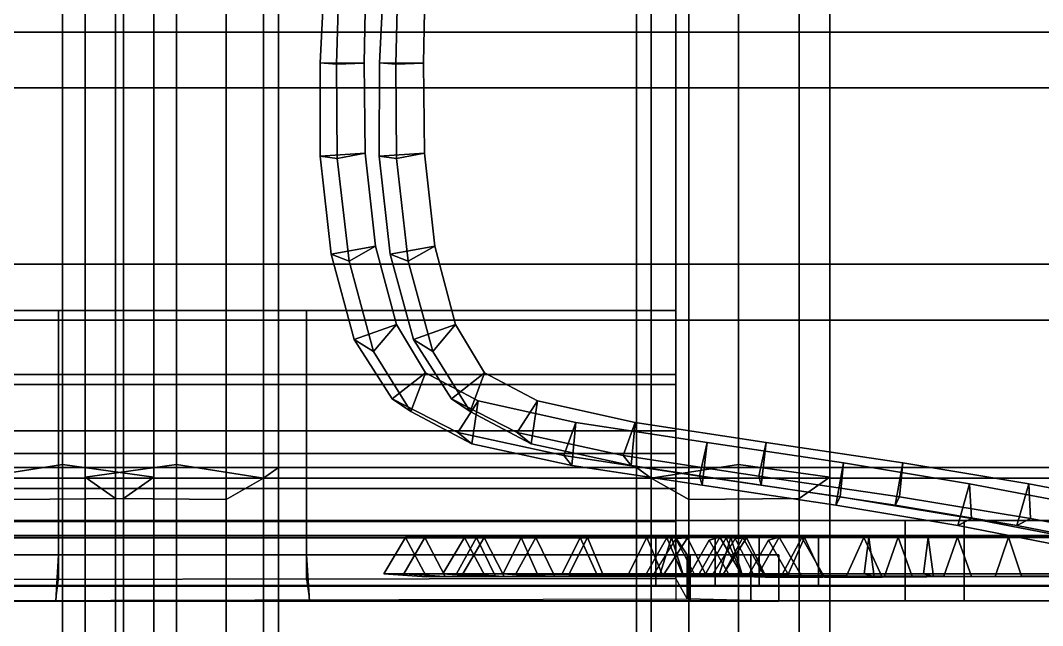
# Model space of a CAD drawing. Extents: x -252 to 252, y 0 to 101.
# Drawn here: x 195.46 to 201.82, y 37.63 to 41.39 of the extents above; entities that cross this region are included whole.
import ezdxf

# ---------------------------------------------------------------- set-up
doc = ezdxf.new("R2010")
doc.units = 0

msp = doc.modelspace()

# ---------------------------------------------------------------- linework, layer by layer
for points in [[(199.536911, 39.588352, -13.103363), (199.536911, 49.715637, -13.103363), (193.406342, 49.715637, -13.103363), (193.406342, 39.588352, -13.103363)], [(199.536911, 49.715637, -12.793121), (199.536911, 39.588352, -12.793121), (193.406342, 39.588352, -12.793121), (193.406342, 49.715637, -12.793121)], [(199.536911, 39.588352, -13.103363), (199.536911, 39.588352, -12.793121), (199.536911, 49.715637, -12.793121), (199.536911, 49.715637, -13.103363)], [(181.771423, 41.816006, -155.316925), (181.771423, 38.61351, -156.174377), (199.291702, 38.612377, -156.168182), (199.291702, 41.814667, -155.311249)], [(195.725952, 38.6315, 120.938271), (195.725952, 41.844803, 121.795723), (195.184677, 41.735958, 122.203041), (195.184677, 38.54586, 121.350044)], [(196.294098, 38.553268, 121.314613), (196.294098, 41.745506, 122.167656), (195.725952, 41.844803, 121.795723), (195.725952, 38.6315, 120.938271)], [(195.865952, 38.553268, -55.822052), (195.865952, 41.745506, -56.675095), (196.434097, 41.844803, -56.303162), (196.434097, 38.6315, -55.445709)], [(196.434097, 38.6315, -55.445709), (196.434097, 41.844803, -56.303162), (196.975372, 41.735958, -56.71048), (196.975372, 38.54586, -55.857483)], [(197.068115, 41.814667, -56.434326), (197.068115, 38.612377, -55.577393), (196.975372, 38.54586, -55.857483), (196.975372, 41.735958, -56.71048)], [(214.588394, 41.816006, -56.42865), (214.588394, 38.61351, -55.571198), (197.068115, 38.612377, -55.577393), (197.068115, 41.814667, -56.434326)], [(199.291702, 41.814667, -155.311249), (199.291702, 38.612377, -156.168182), (199.384445, 38.54586, -155.888092), (199.384445, 41.735958, -155.035095)], [(199.92572, 38.6315, -156.299866), (199.92572, 41.844803, -155.442413), (199.384445, 41.735958, -155.035095), (199.384445, 38.54586, -155.888092)], [(200.493866, 38.553268, -155.923523), (200.493866, 41.745506, -155.07048), (199.92572, 41.844803, -155.442413), (199.92572, 38.6315, -156.299866)], [(199.384445, 38.54586, -155.888092), (181.678436, 38.547199, -155.893875), (181.678436, 41.737545, -155.040833), (199.384445, 41.735958, -155.035095)], [(196.055923, 38.419178, -56.467453), (196.055923, 41.575306, -57.311676), (195.865952, 41.745506, -56.675095), (195.865952, 38.553268, -55.822052)], [(196.104126, 38.419178, 121.960014), (196.104126, 41.575306, 122.804237), (196.294098, 41.745506, 122.167656), (196.294098, 38.553268, 121.314613)], [(196.975372, 38.54586, -55.857483), (196.975372, 41.735958, -56.71048), (196.741714, 41.569405, -57.333908), (196.741714, 38.414532, -56.490158)], [(196.975372, 38.54586, -55.857483), (214.681381, 38.547199, -55.8517), (214.681381, 41.737545, -56.704742), (196.975372, 41.735958, -56.71048)], [(199.384445, 38.54586, -155.888092), (199.384445, 41.735958, -155.035095), (199.618103, 41.569405, -154.411667), (199.618103, 38.414532, -155.255417)], [(200.303894, 38.419178, -155.278122), (200.303894, 41.575306, -154.433899), (200.493866, 41.745506, -155.07048), (200.493866, 38.553268, -155.923523)], [(195.418335, 38.414532, 121.982719), (195.418335, 41.569405, 122.826469), (196.104126, 41.575306, 122.804237), (196.104126, 38.419178, 121.960014)], [(196.741714, 38.414532, -56.490158), (196.741714, 41.569405, -57.333908), (196.055923, 41.575306, -57.311676), (196.055923, 38.419178, -56.467453)], [(197.350449, 41.576355, 78.168938), (197.438156, 41.461143, 78.405876), (197.428513, 41.117249, 78.366814), (197.327484, 41.125591, 78.105827)], [(197.608658, 41.559429, 78.201469), (197.350449, 41.576355, 78.168938), (197.327484, 41.125591, 78.105827), (197.601059, 41.123478, 78.142693)], [(197.438156, 41.461143, 78.405876), (197.608658, 41.559429, 78.201469), (197.601059, 41.123478, 78.142693), (197.428513, 41.117249, 78.366814)], [(197.718369, 41.576355, -203.635941), (197.806076, 41.461143, -203.399002), (197.796432, 41.117249, -203.438065), (197.695404, 41.125591, -203.699051)], [(197.976593, 41.559429, -203.603409), (197.718369, 41.576355, -203.635941), (197.695404, 41.125591, -203.699051), (197.968979, 41.123478, -203.662186)], [(197.806076, 41.461143, -203.399002), (197.976593, 41.559429, -203.603409), (197.968979, 41.123478, -203.662186), (197.796432, 41.117249, -203.438065)], [(199.618103, 38.414532, -155.255417), (199.618103, 41.569405, -154.411667), (200.303894, 41.575306, -154.433899), (200.303894, 38.419178, -155.278122)], [(173.486786, 41.317383, 217.815475), (173.486786, 41.317383, 200.198975), (240.904663, 41.317383, 200.198944), (240.904663, 41.317383, 217.815399)], [(173.486786, 41.317383, 217.815475), (240.904663, 41.317383, 217.815399), (240.904663, 39.528076, 217.815399), (173.486786, 39.528076, 217.815475)], [(173.486786, 41.317383, 200.198975), (173.486786, 40.969849, 199.696564), (240.904663, 40.969849, 199.696655), (240.904663, 41.317383, 200.198944)], [(197.327484, 41.125591, 78.105827), (197.428513, 41.117249, 78.366814), (197.43309, 40.532238, 78.376945), (197.326492, 40.545555, 78.122734)], [(197.601059, 41.123478, 78.142693), (197.327484, 41.125591, 78.105827), (197.326492, 40.545555, 78.122734), (197.606995, 40.564407, 78.160942)], [(197.428513, 41.117249, 78.366814), (197.601059, 41.123478, 78.142693), (197.606995, 40.564407, 78.160942), (197.43309, 40.532238, 78.376945)], [(197.695404, 41.125591, -203.699051), (197.796432, 41.117249, -203.438065), (197.80101, 40.532238, -203.427933), (197.694412, 40.545555, -203.682144)], [(197.968979, 41.123478, -203.662186), (197.695404, 41.125591, -203.699051), (197.694412, 40.545555, -203.682144), (197.974915, 40.564407, -203.643936)], [(197.796432, 41.117249, -203.438065), (197.968979, 41.123478, -203.662186), (197.974915, 40.564407, -203.643936), (197.80101, 40.532238, -203.427933)], [(240.904663, 39.87561, 199.696655), (240.904663, 40.969849, 199.696655), (173.486786, 40.969849, 199.696564), (173.486786, 39.87561, 199.696564)], [(197.606995, 40.564407, 78.160942), (197.326492, 40.545555, 78.122734), (197.394257, 39.938255, 78.045403), (197.671799, 39.98661, 78.088615)], [(197.326492, 40.545555, 78.122734), (197.43309, 40.532238, 78.376945), (197.506165, 39.893131, 78.292168), (197.394257, 39.938255, 78.045403)], [(197.43309, 40.532238, 78.376945), (197.606995, 40.564407, 78.160942), (197.671799, 39.98661, 78.088615), (197.506165, 39.893131, 78.292168)], [(197.974915, 40.564407, -203.643936), (197.694412, 40.545555, -203.682144), (197.762177, 39.938255, -203.759476), (198.039719, 39.98661, -203.716263)], [(197.694412, 40.545555, -203.682144), (197.80101, 40.532238, -203.427933), (197.874084, 39.893131, -203.512711), (197.762177, 39.938255, -203.759476)], [(197.80101, 40.532238, -203.427933), (197.974915, 40.564407, -203.643936), (198.039719, 39.98661, -203.716263), (197.874084, 39.893131, -203.512711)], [(197.671799, 39.98661, 78.088615), (197.394257, 39.938255, 78.045403), (197.537994, 39.407192, 77.862053), (197.80043, 39.501709, 77.922661)], [(197.506165, 39.893131, 78.292168), (197.671799, 39.98661, 78.088615), (197.80043, 39.501709, 77.922661), (197.658905, 39.332859, 78.094353)], [(198.039719, 39.98661, -203.716263), (197.762177, 39.938255, -203.759476), (197.905914, 39.407192, -203.942825), (198.16835, 39.501709, -203.882217)], [(197.874084, 39.893131, -203.512711), (198.039719, 39.98661, -203.716263), (198.16835, 39.501709, -203.882217), (198.026825, 39.332859, -203.710526)], [(197.394257, 39.938255, 78.045403), (197.506165, 39.893131, 78.292168), (197.658905, 39.332859, 78.094353), (197.537994, 39.407192, 77.862053)], [(197.762177, 39.938255, -203.759476), (197.874084, 39.893131, -203.512711), (198.026825, 39.332859, -203.710526), (197.905914, 39.407192, -203.942825)], [(173.486786, 39.87561, 199.696564), (173.486786, 39.528076, 200.198975), (240.904663, 39.528076, 200.198944), (240.904663, 39.87561, 199.696655)], [(199.536911, 39.190147, -13.154938), (199.536911, 39.588352, -13.103363), (193.406342, 39.588352, -13.103363), (193.406342, 39.190147, -13.154938)], [(199.536911, 39.588352, -12.793121), (199.536911, 39.127048, -12.866852), (193.406342, 39.127048, -12.866852), (193.406342, 39.588352, -12.793121)], [(195.701004, 38.069798, -11.217804), (195.701004, 39.127048, -12.866852), (195.701004, 39.588356, -12.793121)], [(197.242264, 38.069798, -11.217804), (195.701004, 38.069798, -11.217804), (195.701004, 39.588356, -12.793121), (197.242264, 39.588356, -12.793121)], [(197.242264, 38.069798, -11.217804), (197.242264, 39.588356, -12.793121), (197.242264, 39.127048, -12.866852)], [(199.536911, 39.588352, -13.103363), (199.536911, 39.190147, -13.154938), (199.536911, 39.127048, -12.866852), (199.536911, 39.588352, -12.793121)], [(240.904663, 39.528076, 217.815399), (240.904663, 39.528076, 200.198944), (173.486786, 39.528076, 200.198975), (173.486786, 39.528076, 217.815475)], [(197.80043, 39.501709, 77.922661), (197.537994, 39.407192, 77.862053), (197.774155, 39.040028, 77.605278), (197.981033, 39.200043, 77.71093)], [(197.658905, 39.332859, 78.094353), (197.80043, 39.501709, 77.922661), (197.981033, 39.200043, 77.71093), (197.890976, 38.961079, 77.83477)], [(198.16835, 39.501709, -203.882217), (197.905914, 39.407192, -203.942825), (198.14209, 39.040028, -204.1996), (198.348953, 39.200043, -204.093948)], [(198.026825, 39.332859, -203.710526), (198.16835, 39.501709, -203.882217), (198.348953, 39.200043, -204.093948), (198.258896, 38.961079, -203.970108)], [(197.537994, 39.407192, 77.862053), (197.658905, 39.332859, 78.094353), (197.890976, 38.961079, 77.83477), (197.774155, 39.040028, 77.605278)], [(197.905914, 39.407192, -203.942825), (198.026825, 39.332859, -203.710526), (198.258896, 38.961079, -203.970108), (198.14209, 39.040028, -204.1996)], [(197.981033, 39.200043, 77.71093), (197.774155, 39.040028, 77.605278), (198.183319, 38.830177, 77.327812), (198.30896, 39.025928, 77.479668)], [(197.890976, 38.961079, 77.83477), (197.981033, 39.200043, 77.71093), (198.30896, 39.025928, 77.479668), (198.269363, 38.759224, 77.577019)], [(198.348953, 39.200043, -204.093948), (198.14209, 39.040028, -204.1996), (198.551239, 38.830177, -204.477066), (198.67688, 39.025928, -204.325211)], [(198.258896, 38.961079, -203.970108), (198.348953, 39.200043, -204.093948), (198.67688, 39.025928, -204.325211), (198.637283, 38.759224, -204.227859)], [(199.536911, 38.839237, -13.317169), (199.536911, 39.190147, -13.154938), (193.406342, 39.190147, -13.154938), (193.406342, 38.839237, -13.317169)], [(199.536911, 38.839237, -13.317169), (199.536911, 38.699574, -13.046051), (199.536911, 39.127048, -12.866852), (199.536911, 39.190147, -13.154938)], [(199.536911, 39.127048, -12.866852), (199.536911, 38.699574, -13.046051), (193.406342, 38.699574, -13.046051), (193.406342, 39.127048, -12.866852)], [(195.701004, 38.069798, -11.217804), (195.701004, 38.699574, -13.046051), (195.701004, 39.127048, -12.866852)], [(197.242264, 38.069798, -11.217804), (197.242264, 39.127048, -12.866852), (197.242264, 38.699574, -13.046051)], [(197.774155, 39.040028, 77.605278), (197.890976, 38.961079, 77.83477), (198.269363, 38.759224, 77.577019), (198.183319, 38.830177, 77.327812)], [(198.14209, 39.040028, -204.1996), (198.258896, 38.961079, -203.970108), (198.637283, 38.759224, -204.227859), (198.551239, 38.830177, -204.477066)], [(198.30896, 39.025928, 77.479668), (198.183319, 38.830177, 77.327812), (198.841278, 38.687141, 77.094109), (198.916275, 38.89159, 77.26635)], [(198.269363, 38.759224, 77.577019), (198.30896, 39.025928, 77.479668), (198.916275, 38.89159, 77.26635), (198.8918, 38.624393, 77.359367)], [(198.67688, 39.025928, -204.325211), (198.551239, 38.830177, -204.477066), (199.209198, 38.687141, -204.71077), (199.284195, 38.89159, -204.538528)], [(198.637283, 38.759224, -204.227859), (198.67688, 39.025928, -204.325211), (199.284195, 38.89159, -204.538528), (199.25972, 38.624393, -204.445511)], [(198.916275, 38.89159, 77.26635), (198.841278, 38.687141, 77.094109), (199.685059, 38.559124, 76.93914), (199.731461, 38.766823, 77.116875)], [(198.8918, 38.624393, 77.359367), (198.916275, 38.89159, 77.26635), (199.731461, 38.766823, 77.116875), (199.700363, 38.501907, 77.211662)], [(199.284195, 38.89159, -204.538528), (199.209198, 38.687141, -204.71077), (200.052979, 38.559124, -204.865738), (200.09938, 38.766823, -204.688004)], [(199.25972, 38.624393, -204.445511), (199.284195, 38.89159, -204.538528), (200.09938, 38.766823, -204.688004), (200.068283, 38.501907, -204.593216)], [(199.536911, 38.481049, -13.543427), (199.536911, 38.839237, -13.317169), (193.406342, 38.839237, -13.317169), (193.406342, 38.481049, -13.543427)], [(198.183319, 38.830177, 77.327812), (198.269363, 38.759224, 77.577019), (198.8918, 38.624393, 77.359367), (198.841278, 38.687141, 77.094109)], [(198.551239, 38.830177, -204.477066), (198.637283, 38.759224, -204.227859), (199.25972, 38.624393, -204.445511), (199.209198, 38.687141, -204.71077)], [(199.536911, 38.481049, -13.543427), (199.536911, 38.27792, -13.371613), (199.536911, 38.699574, -13.046051), (199.536911, 38.839237, -13.317169)], [(199.731461, 38.766823, 77.116875), (199.685059, 38.559124, 76.93914), (200.559372, 38.430084, 76.898369), (200.579987, 38.641129, 77.075615)], [(199.700363, 38.501907, 77.211662), (199.731461, 38.766823, 77.116875), (200.579987, 38.641129, 77.075615), (200.531311, 38.37854, 77.171196)], [(200.09938, 38.766823, -204.688004), (200.052979, 38.559124, -204.865738), (200.927292, 38.430084, -204.906509), (200.947906, 38.641129, -204.729263)], [(200.068283, 38.501907, -204.593216), (200.09938, 38.766823, -204.688004), (200.947906, 38.641129, -204.729263), (200.899231, 38.37854, -204.633682)], [(199.536911, 38.699574, -13.046051), (199.536911, 38.27792, -13.371613), (193.406342, 38.27792, -13.371613), (193.406342, 38.699574, -13.046051)], [(195.701004, 38.069798, -11.217804), (195.701004, 38.27792, -13.371674), (195.701004, 38.699574, -13.046051)], [(197.242264, 38.069798, -11.217804), (197.242264, 38.699574, -13.046051), (197.242264, 38.27792, -13.371674)], [(198.841278, 38.687141, 77.094109), (198.8918, 38.624393, 77.359367), (199.700363, 38.501907, 77.211662), (199.685059, 38.559124, 76.93914)], [(199.209198, 38.687141, -204.71077), (199.25972, 38.624393, -204.445511), (200.068283, 38.501907, -204.593216), (200.052979, 38.559124, -204.865738)], [(195.725952, 35.000023, 120.186333), (195.725952, 38.6315, 120.938271), (195.184677, 38.54586, 121.350044), (195.184677, 34.953133, 120.604897)], [(196.294098, 34.957241, 120.568504), (196.294098, 38.553268, 121.314613), (195.725952, 38.6315, 120.938271), (195.725952, 35.000023, 120.186333)], [(195.865952, 34.957241, -55.075943), (195.865952, 38.553268, -55.822052), (196.434097, 38.6315, -55.445709), (196.434097, 35.000023, -54.693771)], [(196.434097, 35.000023, -54.693771), (196.434097, 38.6315, -55.445709), (196.975372, 38.54586, -55.857483), (196.975372, 34.953133, -55.112335)], [(199.92572, 35.000023, -157.051804), (199.92572, 38.6315, -156.299866), (199.384445, 38.54586, -155.888092), (199.384445, 34.953133, -156.63324)], [(200.493866, 34.957241, -156.669632), (200.493866, 38.553268, -155.923523), (199.92572, 38.6315, -156.299866), (199.92572, 35.000023, -157.051804)], [(200.531311, 38.37854, 77.171196), (200.579987, 38.641129, 77.075615), (201.362915, 38.51123, 77.171135), (201.289093, 38.251812, 77.263115)], [(200.579987, 38.641129, 77.075615), (200.559372, 38.430084, 76.898369), (201.374191, 38.294968, 77.001457), (201.362915, 38.51123, 77.171135)], [(200.899231, 38.37854, -204.633682), (200.947906, 38.641129, -204.729263), (201.730835, 38.51123, -204.633743), (201.657013, 38.251812, -204.541763)], [(200.947906, 38.641129, -204.729263), (200.927292, 38.430084, -204.906509), (201.742111, 38.294968, -204.803421), (201.730835, 38.51123, -204.633743)], [(199.291702, 38.612377, -156.168182), (181.771423, 38.61351, -156.174377), (181.771423, 34.998692, -156.922409), (199.291702, 34.998444, -156.916168)], [(197.068115, 38.612377, -55.577393), (197.068115, 34.998444, -54.829407), (196.975372, 34.953133, -55.112335), (196.975372, 38.54586, -55.857483)], [(197.068115, 38.612377, -55.577393), (214.588394, 38.61351, -55.571198), (214.588394, 34.998692, -54.823166), (197.068115, 34.998444, -54.829407)], [(199.291702, 38.612377, -156.168182), (199.291702, 34.998444, -156.916168), (199.384445, 34.953133, -156.63324), (199.384445, 38.54586, -155.888092)], [(199.685059, 38.559124, 76.93914), (199.700363, 38.501907, 77.211662), (200.531311, 38.37854, 77.171196), (200.559372, 38.430084, 76.898369)], [(200.052979, 38.559124, -204.865738), (200.068283, 38.501907, -204.593216), (200.899231, 38.37854, -204.633682), (200.927292, 38.430084, -204.906509)], [(181.678436, 34.953819, -156.638962), (181.678436, 38.547199, -155.893875), (199.384445, 38.54586, -155.888092), (199.384445, 34.953133, -156.63324)], [(196.055923, 34.883923, -55.73111), (196.055923, 38.419178, -56.467453), (195.865952, 38.553268, -55.822052), (195.865952, 34.957241, -55.075943)], [(196.104126, 34.883923, 121.223671), (196.104126, 38.419178, 121.960014), (196.294098, 38.553268, 121.314613), (196.294098, 34.957241, 120.568504)], [(196.975372, 34.953133, -55.112335), (196.975372, 38.54586, -55.857483), (196.741714, 38.414532, -56.490158), (196.741714, 34.881378, -55.753799)], [(214.681381, 34.953819, -55.106613), (214.681381, 38.547199, -55.8517), (196.975372, 38.54586, -55.857483), (196.975372, 34.953133, -55.112335)], [(199.384445, 34.953133, -156.63324), (199.384445, 38.54586, -155.888092), (199.618103, 38.414532, -155.255417), (199.618103, 34.881378, -155.991776)], [(200.303894, 34.883923, -156.014465), (200.303894, 38.419178, -155.278122), (200.493866, 38.553268, -155.923523), (200.493866, 34.957241, -156.669632)], [(201.289093, 38.251812, 77.263115), (201.362915, 38.51123, 77.171135), (202.040573, 38.381943, 77.420219), (201.9375, 38.126137, 77.500053)], [(201.362915, 38.51123, 77.171135), (201.374191, 38.294968, 77.001457), (202.094177, 38.157505, 77.273918), (202.040573, 38.381943, 77.420219)], [(201.657013, 38.251812, -204.541763), (201.730835, 38.51123, -204.633743), (202.408493, 38.381943, -204.384659), (202.30542, 38.126137, -204.304825)], [(201.730835, 38.51123, -204.633743), (201.742111, 38.294968, -204.803421), (202.462097, 38.157505, -204.53096), (202.408493, 38.381943, -204.384659)], [(199.536911, 38.175068, -14.044037), (199.536911, 38.481049, -13.543427), (193.406342, 38.481049, -13.543427), (193.406342, 38.175068, -14.044037)], [(199.536911, 38.175068, -14.044037), (199.536911, 37.922325, -13.914276), (199.536911, 38.27792, -13.371613), (199.536911, 38.481049, -13.543427)], [(200.559372, 38.430084, 76.898369), (200.531311, 38.37854, 77.171196), (201.289093, 38.251812, 77.263115), (201.374191, 38.294968, 77.001457)], [(200.927292, 38.430084, -204.906509), (200.899231, 38.37854, -204.633682), (201.657013, 38.251812, -204.541763), (201.742111, 38.294968, -204.803421)], [(195.418335, 34.881378, 121.246361), (195.418335, 38.414532, 121.982719), (196.104126, 38.419178, 121.960014), (196.104126, 34.883923, 121.223671)], [(196.741714, 34.881378, -55.753799), (196.741714, 38.414532, -56.490158), (196.055923, 38.419178, -56.467453), (196.055923, 34.883923, -55.73111)], [(199.618103, 34.881378, -155.991776), (199.618103, 38.414532, -155.255417), (200.303894, 38.419178, -155.278122), (200.303894, 34.883923, -156.014465)], [(200.961395, 38.283257, 92.498344), (178.781219, 38.283257, 92.498344), (178.781219, 38.283257, 86.0158), (200.961395, 38.283257, 86.0158)], [(200.961395, 38.190533, 92.653862), (178.781219, 38.190533, 92.653862), (178.781219, 38.283257, 92.498344), (200.961395, 38.283257, 92.498344)], [(178.781219, 38.187382, 85.878349), (200.961395, 38.187382, 85.878349), (200.961395, 38.283257, 86.0158), (178.781219, 38.283257, 86.0158)], [(201.329315, 38.283257, -189.306534), (179.149139, 38.283257, -189.306534), (179.149139, 38.283257, -195.789078), (201.329315, 38.283257, -195.789078)], [(201.329315, 38.190533, -189.151016), (179.149139, 38.190533, -189.151016), (179.149139, 38.283257, -189.306534), (201.329315, 38.283257, -189.306534)], [(179.149139, 38.187382, -195.926529), (201.329315, 38.187382, -195.926529), (201.329315, 38.283257, -195.789078), (179.149139, 38.283257, -195.789078)], [(185.381531, 38.283257, -27.614105), (207.561722, 38.283257, -27.614105), (207.561722, 38.283257, -21.131561), (185.381531, 38.283257, -21.131561)], [(185.381531, 38.190533, -27.769623), (207.561722, 38.190533, -27.769623), (207.561722, 38.283257, -27.614105), (185.381531, 38.283257, -27.614105)], [(207.561722, 38.187382, -20.99411), (185.381531, 38.187382, -20.99411), (185.381531, 38.283257, -21.131561), (207.561722, 38.283257, -21.131561)], [(199.536911, 38.27792, -13.371613), (199.536911, 37.922325, -13.914276), (193.406342, 37.915459, -13.914276), (193.406342, 38.27792, -13.371613)], [(195.701004, 38.069798, -11.217804), (195.701004, 37.915459, -13.914276), (195.701004, 38.27792, -13.371674)], [(197.242264, 38.069798, -11.217804), (197.242264, 38.27792, -13.371674), (197.242264, 37.915459, -13.914276)], [(200.961395, 38.283257, 92.498344), (200.961395, 38.283257, 86.0158), (200.961395, 37.783615, 86.0158), (200.961395, 37.783615, 92.498344)], [(200.961395, 37.876339, 92.653862), (200.961395, 38.190533, 92.653862), (200.961395, 38.283257, 92.498344), (200.961395, 37.783615, 92.498344)], [(200.961395, 38.187382, 85.878349), (200.961395, 37.87949, 85.878349), (200.961395, 37.783615, 86.0158), (200.961395, 38.283257, 86.0158)], [(201.374191, 38.294968, 77.001457), (201.289093, 38.251812, 77.263115), (201.9375, 38.126137, 77.500053), (202.094177, 38.157505, 77.273918)], [(201.329315, 38.283257, -189.306534), (201.329315, 38.283257, -195.789078), (201.329315, 37.783615, -195.789078), (201.329315, 37.783615, -189.306534)], [(201.329315, 37.876339, -189.151016), (201.329315, 38.190533, -189.151016), (201.329315, 38.283257, -189.306534), (201.329315, 37.783615, -189.306534)], [(201.329315, 38.187382, -195.926529), (201.329315, 37.87949, -195.926529), (201.329315, 37.783615, -195.789078), (201.329315, 38.283257, -195.789078)], [(201.742111, 38.294968, -204.803421), (201.657013, 38.251812, -204.541763), (202.30542, 38.126137, -204.304825), (202.462097, 38.157505, -204.53096)], [(200.961395, 37.876339, 92.653862), (178.781219, 37.876339, 92.653862), (178.781219, 38.190533, 92.653862), (200.961395, 38.190533, 92.653862)], [(200.961395, 38.187382, 85.878349), (178.781219, 38.187382, 85.878349), (178.781219, 37.87949, 85.878349), (200.961395, 37.87949, 85.878349)], [(201.329315, 37.876339, -189.151016), (179.149139, 37.876339, -189.151016), (179.149139, 38.190533, -189.151016), (201.329315, 38.190533, -189.151016)], [(201.329315, 38.187382, -195.926529), (179.149139, 38.187382, -195.926529), (179.149139, 37.87949, -195.926529), (201.329315, 37.87949, -195.926529)], [(185.381531, 37.876339, -27.769623), (207.561722, 37.876339, -27.769623), (207.561722, 38.190533, -27.769623), (185.381531, 38.190533, -27.769623)], [(185.381531, 38.187382, -20.99411), (207.561722, 38.187382, -20.99411), (207.561722, 37.87949, -20.99411), (185.381531, 37.87949, -20.99411)], [(199.60704, 38.069798, -14.610199), (199.536911, 38.175068, -14.044037), (193.406342, 38.175068, -14.044037), (193.336227, 38.069798, -14.610199)], [(197.977768, 38.176895, 80.332939), (197.856812, 38.176712, 81.9179), (197.722015, 37.952824, 81.919975), (197.84639, 37.95174, 80.292778)], [(197.856812, 38.176712, 81.9179), (198.299438, 38.176872, 83.159966), (198.174088, 37.951729, 83.214897), (197.722015, 37.952824, 81.919975)], [(198.575195, 38.176853, 78.773979), (197.977768, 38.176895, 80.332939), (197.84639, 37.95174, 80.292778), (198.463776, 37.951866, 78.695183)], [(198.102844, 37.935043, 80.367119), (197.987366, 37.933338, 81.908134), (197.856812, 38.176712, 81.9179), (197.977768, 38.176895, 80.332939)], [(197.987366, 37.933338, 81.908134), (198.416611, 37.934662, 83.104057), (198.299438, 38.176872, 83.159966), (197.856812, 38.176712, 81.9179)], [(198.684021, 37.934479, 78.845268), (198.102844, 37.935043, 80.367119), (197.977768, 38.176895, 80.332939), (198.575195, 38.176853, 78.773979)], [(198.345688, 38.176895, -201.471939), (198.224731, 38.176712, -199.886978), (198.089935, 37.952824, -199.884903), (198.21431, 37.95174, -201.5121)], [(198.224731, 38.176712, -199.886978), (198.667358, 38.176872, -198.644913), (198.542007, 37.951729, -198.589981), (198.089935, 37.952824, -199.884903)], [(198.299438, 38.176872, 83.159966), (198.988602, 38.176872, 84.05352), (198.873123, 37.948811, 84.139458), (198.174088, 37.951729, 83.214897)], [(198.943115, 38.176853, -203.030899), (198.345688, 38.176895, -201.471939), (198.21431, 37.95174, -201.5121), (198.831696, 37.951866, -203.109695)], [(198.470764, 37.935043, -201.437759), (198.355286, 37.933338, -199.896744), (198.224731, 38.176712, -199.886978), (198.345688, 38.176895, -201.471939)], [(198.355286, 37.933338, -199.896744), (198.784531, 37.934662, -198.700821), (198.667358, 38.176872, -198.644913), (198.224731, 38.176712, -199.886978)], [(198.416611, 37.934662, 83.104057), (199.088654, 37.938877, 83.979057), (198.988602, 38.176872, 84.05352), (198.299438, 38.176872, 83.159966)], [(199.051941, 37.934479, -202.95961), (198.470764, 37.935043, -201.437759), (198.345688, 38.176895, -201.471939), (198.943115, 38.176853, -203.030899)], [(199.510849, 38.176716, 77.640556), (198.575195, 38.176853, 78.773979), (198.463776, 37.951866, 78.695183), (199.43985, 37.952763, 77.525993)], [(198.667358, 38.176872, -198.644913), (199.356522, 38.176872, -197.751358), (199.241043, 37.948811, -197.665421), (198.542007, 37.951729, -198.589981)], [(199.586288, 37.933323, 77.747551), (198.684021, 37.934479, 78.845268), (198.575195, 38.176853, 78.773979), (199.510849, 38.176716, 77.640556)], [(198.784531, 37.934662, -198.700821), (199.456573, 37.938877, -197.825821), (199.356522, 38.176872, -197.751358), (198.667358, 38.176872, -198.644913)], [(199.878769, 38.176716, -204.164322), (198.943115, 38.176853, -203.030899), (198.831696, 37.951866, -203.109695), (199.80777, 37.952763, -204.278885)], [(198.988602, 38.176872, 84.05352), (199.482101, 38.176033, 84.729179), (199.349625, 37.944641, 84.798271), (198.873123, 37.948811, 84.139458)], [(199.954208, 37.933323, -204.057327), (199.051941, 37.934479, -202.95961), (198.943115, 38.176853, -203.030899), (199.878769, 38.176716, -204.164322)], [(199.088654, 37.938877, 83.979057), (199.583679, 37.942646, 84.669121), (199.482101, 38.176033, 84.729179), (198.988602, 38.176872, 84.05352)], [(199.356522, 38.176872, -197.751358), (199.850021, 38.176033, -197.075699), (199.717545, 37.944641, -197.006607), (199.241043, 37.948811, -197.665421)], [(199.482101, 38.176033, 84.729179), (199.609146, 38.17617, 85.282768), (199.461044, 37.944992, 85.298637), (199.349625, 37.944641, 84.798271)], [(199.456573, 37.938877, -197.825821), (199.951599, 37.942646, -197.135757), (199.850021, 38.176033, -197.075699), (199.356522, 38.176872, -197.751358)], [(199.609146, 38.17617, 85.282768), (199.537338, 38.171051, 85.788994), (199.400085, 37.951504, 85.771294), (199.461044, 37.944992, 85.298637)], [(200.05571, 38.187382, 85.63604), (199.413513, 38.187382, 85.63604), (199.413513, 37.87949, 85.63604), (200.05571, 37.87949, 85.63604)], [(200.05571, 38.187382, 85.878349), (199.413513, 38.187382, 85.878349), (199.413513, 38.187382, 85.63604), (200.05571, 38.187382, 85.63604)], [(199.413513, 38.187382, 85.63604), (199.413513, 38.187382, 85.878349), (199.413513, 37.87949, 85.878349), (199.413513, 37.87949, 85.63604)], [(200.737259, 38.176853, 77.027031), (199.510849, 38.176716, 77.640556), (199.43985, 37.952763, 77.525993), (200.708496, 37.952206, 76.893425)], [(199.583679, 37.942646, 84.669121), (199.726364, 37.941921, 85.265434), (199.609146, 38.17617, 85.282768), (199.482101, 38.176033, 84.729179)], [(200.769455, 37.934612, 77.15313), (199.586288, 37.933323, 77.747551), (199.510849, 38.176716, 77.640556), (200.737259, 38.176853, 77.027031)], [(199.60704, 38.069798, -14.610199), (199.60704, 37.796062, -14.610199), (199.536911, 37.922325, -13.914276), (199.536911, 38.175068, -14.044037)], [(199.726364, 37.941921, 85.265434), (199.656967, 37.941513, 85.804008), (199.537338, 38.171051, 85.788994), (199.609146, 38.17617, 85.282768)], [(199.6745, 37.937889, 84.718803), (199.81134, 38.178848, 84.732719), (199.744843, 38.160301, 85.763481), (199.620285, 37.943161, 85.761162)], [(199.826172, 37.940636, 83.872002), (199.952789, 38.178329, 83.907036), (199.81134, 38.178848, 84.732719), (199.6745, 37.937889, 84.718803)], [(199.850021, 38.176033, -197.075699), (199.977066, 38.17617, -196.52211), (199.828964, 37.944992, -196.506241), (199.717545, 37.944641, -197.006607)], [(199.81134, 38.178848, 84.732719), (199.952789, 37.935085, 84.74688), (199.87146, 37.941975, 85.7658), (199.744843, 38.160301, 85.763481)], [(199.977066, 38.17617, -196.52211), (199.905258, 38.171051, -196.015884), (199.768005, 37.951504, -196.033585), (199.828964, 37.944992, -196.506241)], [(200.42363, 38.187382, -196.168839), (199.781433, 38.187382, -196.168839), (199.781433, 37.87949, -196.168839), (200.42363, 37.87949, -196.168839)], [(200.42363, 38.187382, -195.926529), (199.781433, 38.187382, -195.926529), (199.781433, 38.187382, -196.168839), (200.42363, 38.187382, -196.168839)], [(199.781433, 38.187382, -196.168839), (199.781433, 38.187382, -195.926529), (199.781433, 37.87949, -195.926529), (199.781433, 37.87949, -196.168839)], [(201.105179, 38.176853, -204.777847), (199.878769, 38.176716, -204.164322), (199.80777, 37.952763, -204.278885), (201.076416, 37.952206, -204.911453)], [(199.952789, 38.178329, 83.907036), (200.092163, 37.931152, 83.951347), (199.952789, 37.935085, 84.74688), (199.81134, 38.178848, 84.732719)], [(200.230103, 37.939888, 83.210503), (200.336548, 38.178471, 83.289238), (199.952789, 38.178329, 83.907036), (199.826172, 37.940636, 83.872002)], [(199.951599, 37.942646, -197.135757), (200.094284, 37.941921, -196.539444), (199.977066, 38.17617, -196.52211), (199.850021, 38.176033, -197.075699)], [(201.137375, 37.934612, -204.651749), (199.954208, 37.933323, -204.057327), (199.878769, 38.176716, -204.164322), (201.105179, 38.176853, -204.777847)], [(200.094284, 37.941921, -196.539444), (200.024887, 37.941513, -196.00087), (199.905258, 38.171051, -196.015884), (199.977066, 38.17617, -196.52211)], [(200.336548, 38.178471, 83.289238), (200.451202, 37.931831, 83.37896), (200.092163, 37.931152, 83.951347), (199.952789, 38.178329, 83.907036)], [(200.042419, 37.937889, -197.086075), (200.17926, 38.178848, -197.072159), (200.112762, 38.160301, -196.041397), (199.988205, 37.943161, -196.043716)], [(200.194092, 37.940636, -197.932877), (200.320709, 38.178329, -197.897842), (200.17926, 38.178848, -197.072159), (200.042419, 37.937889, -197.086075)], [(200.05571, 38.187382, 85.878349), (200.05571, 38.187382, 85.63604), (200.05571, 37.87949, 85.63604), (200.05571, 37.87949, 85.878349)], [(200.17926, 38.178848, -197.072159), (200.320709, 37.935085, -197.057999), (200.23938, 37.941975, -196.039078), (200.112762, 38.160301, -196.041397)], [(200.320709, 38.178329, -197.897842), (200.460083, 37.931152, -197.853531), (200.320709, 37.935085, -197.057999), (200.17926, 38.178848, -197.072159)], [(200.598022, 37.939888, -198.594376), (200.704468, 38.178471, -198.51564), (200.320709, 38.178329, -197.897842), (200.194092, 37.940636, -197.932877)], [(200.834702, 37.93755, 82.704277), (200.919556, 38.17886, 82.812798), (200.336548, 38.178471, 83.289238), (200.230103, 37.939888, 83.210503)], [(200.704468, 38.178471, -198.51564), (200.819122, 37.931831, -198.425919), (200.460083, 37.931152, -197.853531), (200.320709, 38.178329, -197.897842)], [(200.919556, 38.17886, 82.812798), (201.00679, 37.935085, 82.924614), (200.451202, 37.931831, 83.37896), (200.336548, 38.178471, 83.289238)], [(200.42363, 38.187382, -195.926529), (200.42363, 38.187382, -196.168839), (200.42363, 37.87949, -196.168839), (200.42363, 37.87949, -195.926529)], [(201.202621, 37.93755, -199.100601), (201.287476, 38.17886, -198.992081), (200.704468, 38.178471, -198.51564), (200.598022, 37.939888, -198.594376)], [(201.287476, 38.17886, -198.992081), (201.37471, 37.935085, -198.880264), (200.819122, 37.931831, -198.425919), (200.704468, 38.178471, -198.51564)], [(202.252853, 38.176952, 76.824089), (200.737259, 38.176853, 77.027031), (200.708496, 37.952206, 76.893425), (202.256927, 37.951225, 76.685234)], [(202.251282, 37.936054, 76.952873), (200.769455, 37.934612, 77.15313), (200.737259, 38.176853, 77.027031), (202.252853, 38.176952, 76.824089)], [(201.522247, 37.935333, 82.240166), (201.605179, 38.178864, 82.355278), (200.919556, 38.17886, 82.812798), (200.834702, 37.93755, 82.704277)], [(201.605179, 38.178864, 82.355278), (201.685425, 37.937588, 82.467339), (201.00679, 37.935085, 82.924614), (200.919556, 38.17886, 82.812798)], [(202.620773, 38.176952, -204.980789), (201.105179, 38.176853, -204.777847), (201.076416, 37.952206, -204.911453), (202.624847, 37.951225, -205.119644)], [(202.619202, 37.936054, -204.852005), (201.137375, 37.934612, -204.651749), (201.105179, 38.176853, -204.777847), (202.620773, 38.176952, -204.980789)], [(201.890167, 37.935333, -199.564713), (201.973099, 38.178864, -199.4496), (201.287476, 38.17886, -198.992081), (201.202621, 37.93755, -199.100601)], [(201.973099, 38.178864, -199.4496), (202.053345, 37.937588, -199.33754), (201.37471, 37.935085, -198.880264), (201.287476, 38.17886, -198.992081)], [(202.16568, 37.93298, 81.712456), (202.267273, 38.178616, 81.815727), (201.605179, 38.178864, 82.355278), (201.522247, 37.935333, 82.240166)], [(202.267273, 38.178616, 81.815727), (202.359344, 37.939438, 81.913017), (201.685425, 37.937588, 82.467339), (201.605179, 38.178864, 82.355278)], [(199.620285, 37.943161, 85.761162), (199.744843, 38.160301, 85.763481), (199.87146, 37.941975, 85.7658)], [(199.988205, 37.943161, -196.043716), (200.112762, 38.160301, -196.041397), (200.23938, 37.941975, -196.039078)], [(200.178085, 38.069798, -17.529877), (199.60704, 38.069798, -14.610199), (193.336227, 38.069798, -14.610199), (192.765167, 38.069798, -17.529877)], [(192.940735, 38.069798, -17.772186), (200.002518, 38.069798, -17.772186), (200.178085, 38.069798, -17.529877), (192.765167, 38.069798, -17.529877)], [(193.316498, 38.069798, -17.927582), (199.626755, 38.069798, -17.927582), (200.002518, 38.069798, -17.772186), (192.940735, 38.069798, -17.772186)], [(199.626755, 37.782326, -17.927582), (199.626755, 38.069798, -17.927582), (193.316498, 38.069798, -17.927582), (193.316498, 37.782326, -17.927582)], [(197.242264, 38.069798, -11.217804), (197.259888, 37.782326, -11.217804), (195.683365, 37.782326, -11.217804), (195.701004, 38.069798, -11.217804)], [(195.701004, 38.069798, -11.217804), (195.683365, 37.782326, -11.217804), (195.683365, 37.782326, -14.610199), (195.701004, 37.915459, -13.914276)], [(197.259888, 37.782326, -11.217804), (197.242264, 38.069798, -11.217804), (197.242264, 37.915459, -13.914276), (197.259888, 37.789196, -14.610199)], [(200.178085, 38.069798, -17.529877), (200.178085, 37.782326, -17.529877), (199.60704, 37.796062, -14.610199), (199.60704, 38.069798, -14.610199)], [(199.626755, 38.069798, -17.927582), (199.626755, 37.782326, -17.927582), (200.002518, 37.782326, -17.772186), (200.002518, 38.069798, -17.772186)], [(200.002518, 38.069798, -17.772186), (200.002518, 37.782326, -17.772186), (200.178085, 37.782326, -17.529877), (200.178085, 38.069798, -17.529877)], [(199.536911, 37.922325, -13.914276), (199.536911, 37.782326, -14.610199), (193.336227, 37.782326, -14.610199), (193.406342, 37.915459, -13.914276)], [(197.84639, 37.95174, 80.292778), (197.722015, 37.952824, 81.919975), (197.987366, 37.933338, 81.908134), (198.102844, 37.935043, 80.367119)], [(197.722015, 37.952824, 81.919975), (198.174088, 37.951729, 83.214897), (198.416611, 37.934662, 83.104057), (197.987366, 37.933338, 81.908134)], [(198.463776, 37.951866, 78.695183), (197.84639, 37.95174, 80.292778), (198.102844, 37.935043, 80.367119), (198.684021, 37.934479, 78.845268)], [(198.21431, 37.95174, -201.5121), (198.089935, 37.952824, -199.884903), (198.355286, 37.933338, -199.896744), (198.470764, 37.935043, -201.437759)], [(198.089935, 37.952824, -199.884903), (198.542007, 37.951729, -198.589981), (198.784531, 37.934662, -198.700821), (198.355286, 37.933338, -199.896744)], [(198.174088, 37.951729, 83.214897), (198.873123, 37.948811, 84.139458), (199.088654, 37.938877, 83.979057), (198.416611, 37.934662, 83.104057)], [(198.831696, 37.951866, -203.109695), (198.21431, 37.95174, -201.5121), (198.470764, 37.935043, -201.437759), (199.051941, 37.934479, -202.95961)], [(199.43985, 37.952763, 77.525993), (198.463776, 37.951866, 78.695183), (198.684021, 37.934479, 78.845268), (199.586288, 37.933323, 77.747551)], [(198.542007, 37.951729, -198.589981), (199.241043, 37.948811, -197.665421), (199.456573, 37.938877, -197.825821), (198.784531, 37.934662, -198.700821)], [(199.80777, 37.952763, -204.278885), (198.831696, 37.951866, -203.109695), (199.051941, 37.934479, -202.95961), (199.954208, 37.933323, -204.057327)], [(198.873123, 37.948811, 84.139458), (199.349625, 37.944641, 84.798271), (199.583679, 37.942646, 84.669121), (199.088654, 37.938877, 83.979057)], [(199.241043, 37.948811, -197.665421), (199.717545, 37.944641, -197.006607), (199.951599, 37.942646, -197.135757), (199.456573, 37.938877, -197.825821)], [(199.349625, 37.944641, 84.798271), (199.461044, 37.944992, 85.298637), (199.726364, 37.941921, 85.265434), (199.583679, 37.942646, 84.669121)], [(199.461044, 37.944992, 85.298637), (199.400085, 37.951504, 85.771294), (199.656967, 37.941513, 85.804008), (199.726364, 37.941921, 85.265434)], [(200.708496, 37.952206, 76.893425), (199.43985, 37.952763, 77.525993), (199.586288, 37.933323, 77.747551), (200.769455, 37.934612, 77.15313)], [(199.952789, 37.935085, 84.74688), (199.6745, 37.937889, 84.718803), (199.620285, 37.943161, 85.761162), (199.87146, 37.941975, 85.7658)], [(200.092163, 37.931152, 83.951347), (199.826172, 37.940636, 83.872002), (199.6745, 37.937889, 84.718803), (199.952789, 37.935085, 84.74688)], [(199.717545, 37.944641, -197.006607), (199.828964, 37.944992, -196.506241), (200.094284, 37.941921, -196.539444), (199.951599, 37.942646, -197.135757)], [(199.828964, 37.944992, -196.506241), (199.768005, 37.951504, -196.033585), (200.024887, 37.941513, -196.00087), (200.094284, 37.941921, -196.539444)], [(201.076416, 37.952206, -204.911453), (199.80777, 37.952763, -204.278885), (199.954208, 37.933323, -204.057327), (201.137375, 37.934612, -204.651749)], [(200.451202, 37.931831, 83.37896), (200.230103, 37.939888, 83.210503), (199.826172, 37.940636, 83.872002), (200.092163, 37.931152, 83.951347)], [(200.320709, 37.935085, -197.057999), (200.042419, 37.937889, -197.086075), (199.988205, 37.943161, -196.043716), (200.23938, 37.941975, -196.039078)], [(200.460083, 37.931152, -197.853531), (200.194092, 37.940636, -197.932877), (200.042419, 37.937889, -197.086075), (200.320709, 37.935085, -197.057999)], [(200.819122, 37.931831, -198.425919), (200.598022, 37.939888, -198.594376), (200.194092, 37.940636, -197.932877), (200.460083, 37.931152, -197.853531)], [(201.00679, 37.935085, 82.924614), (200.834702, 37.93755, 82.704277), (200.230103, 37.939888, 83.210503), (200.451202, 37.931831, 83.37896)], [(201.37471, 37.935085, -198.880264), (201.202621, 37.93755, -199.100601), (200.598022, 37.939888, -198.594376), (200.819122, 37.931831, -198.425919)], [(202.256927, 37.951225, 76.685234), (200.708496, 37.952206, 76.893425), (200.769455, 37.934612, 77.15313), (202.251282, 37.936054, 76.952873)], [(201.685425, 37.937588, 82.467339), (201.522247, 37.935333, 82.240166), (200.834702, 37.93755, 82.704277), (201.00679, 37.935085, 82.924614)], [(202.624847, 37.951225, -205.119644), (201.076416, 37.952206, -204.911453), (201.137375, 37.934612, -204.651749), (202.619202, 37.936054, -204.852005)], [(202.053345, 37.937588, -199.33754), (201.890167, 37.935333, -199.564713), (201.202621, 37.93755, -199.100601), (201.37471, 37.935085, -198.880264)], [(202.359344, 37.939438, 81.913017), (202.16568, 37.93298, 81.712456), (201.522247, 37.935333, 82.240166), (201.685425, 37.937588, 82.467339)], [(200.961395, 37.87949, 85.878349), (178.781219, 37.87949, 85.878349), (178.781219, 37.783615, 86.0158), (200.961395, 37.783615, 86.0158)], [(178.781219, 37.876339, 92.653862), (200.961395, 37.876339, 92.653862), (200.961395, 37.783615, 92.498344), (178.781219, 37.783615, 92.498344)], [(201.329315, 37.87949, -195.926529), (179.149139, 37.87949, -195.926529), (179.149139, 37.783615, -195.789078), (201.329315, 37.783615, -195.789078)], [(179.149139, 37.876339, -189.151016), (201.329315, 37.876339, -189.151016), (201.329315, 37.783615, -189.306534), (179.149139, 37.783615, -189.306534)], [(185.381531, 37.87949, -20.99411), (207.561722, 37.87949, -20.99411), (207.561722, 37.783615, -21.131561), (185.381531, 37.783615, -21.131561)], [(207.561722, 37.876339, -27.769623), (185.381531, 37.876339, -27.769623), (185.381531, 37.783615, -27.614105), (207.561722, 37.783615, -27.614105)], [(200.05571, 37.87949, 85.63604), (199.413513, 37.87949, 85.63604), (199.413513, 37.87949, 85.878349), (200.05571, 37.87949, 85.878349)], [(200.42363, 37.87949, -196.168839), (199.781433, 37.87949, -196.168839), (199.781433, 37.87949, -195.926529), (200.42363, 37.87949, -195.926529)], [(199.60704, 37.796062, -14.610199), (200.178085, 37.782326, -17.529877), (192.765167, 37.782326, -17.529877), (193.336227, 37.782326, -14.610199)], [(249.150925, 37.783615, 63.716614), (249.150925, 37.783615, 104.179993), (137.246628, 37.783615, 104.179993), (137.246628, 37.783615, 63.716614)], [(137.246628, 37.783615, 104.179993), (249.150925, 37.783615, 104.179993), (249.150986, 33.95929, 104.179993), (137.246689, 33.95929, 104.168884)], [(249.150925, 37.783615, 63.716614), (137.246628, 37.783615, 63.716614), (137.246689, 33.95929, 63.727722), (249.150986, 33.95929, 63.73877)], [(249.151031, 37.783615, -40.155052), (137.246735, 37.783615, -40.155052), (137.246674, 33.95929, -40.155052), (249.15097, 33.95929, -40.143944)], [(137.246735, 37.783615, 0.308327), (249.151031, 37.783615, 0.308327), (249.15097, 33.95929, 0.297218), (137.246674, 33.95929, 0.286171)], [(137.246735, 37.783615, 0.308327), (137.246735, 37.783615, -40.155052), (249.151031, 37.783615, -40.155052), (249.151031, 37.783615, 0.308327)], [(140.374695, 37.783615, -218.707199), (251.525314, 37.783615, -218.70723), (211.061951, 37.783615, -178.243851), (140.374695, 37.783615, -178.24382)], [(251.522583, 33.95929, -218.704483), (251.525314, 37.783615, -218.70723), (140.374695, 37.783615, -218.707199), (140.374756, 33.95929, -218.696091)], [(211.077377, 33.95929, -178.259293), (140.374756, 33.95929, -178.254959), (140.374695, 37.783615, -178.24382), (211.061951, 37.783615, -178.243851)], [(200.961395, 37.783615, 86.0158), (178.781219, 37.783615, 86.0158), (178.781219, 37.783615, 92.498344), (200.961395, 37.783615, 92.498344)], [(201.329315, 37.783615, -195.789078), (179.149139, 37.783615, -195.789078), (179.149139, 37.783615, -189.306534), (201.329315, 37.783615, -189.306534)], [(185.381531, 37.783615, -21.131561), (207.561722, 37.783615, -21.131561), (207.561722, 37.783615, -27.614105), (185.381531, 37.783615, -27.614105)], [(200.002518, 37.782326, -17.772186), (192.940735, 37.782326, -17.772186), (192.765167, 37.782326, -17.529877), (200.178085, 37.782326, -17.529877)], [(199.626755, 37.782326, -17.927582), (193.316498, 37.782326, -17.927582), (192.940735, 37.782326, -17.772186), (200.002518, 37.782326, -17.772186)], [(195.683365, 37.782326, -11.217804), (197.259888, 37.782326, -11.217804), (197.259888, 37.789196, -14.610199), (195.683365, 37.782326, -14.610199)]]:
    msp.add_3dface(points)

doc.saveas('drawing.dxf')
